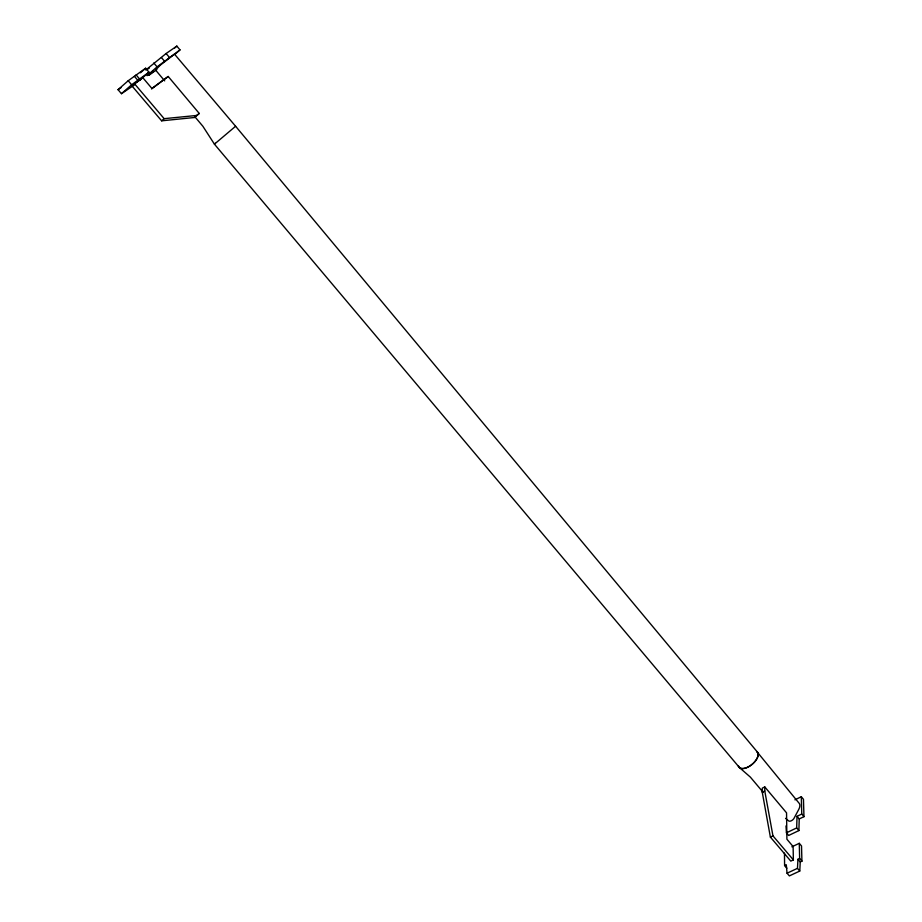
<?xml version="1.0" encoding="UTF-8"?>
<svg xmlns="http://www.w3.org/2000/svg" width="922" height="922" viewBox="0 0 922 922"><rect width="100%" height="100%" fill="white"/><g stroke="black" fill="none" stroke-linecap="round" stroke-linejoin="round"><path stroke-width="1.38" d="M793.369 859.903L772.947 835.851L764.764 790.961L764.776 786.915L762.287 788.149L762.252 792.194L770.377 837.084L790.788 861.113L793.369 859.903L793.116 846.569L786.904 839.216L786.547 812.835L764.776 786.915M785.982 825.928L786.443 832.831L788.667 835.459L798.901 830.572L799.224 818.955L797.023 816.327L801.76 814.034L801.299 796.712L794.914 799.835M798.901 830.572L796.677 827.921L797.023 816.327M786.881 868.224L784.599 865.551L786.282 864.755L787.054 873.203L789.359 875.9L799.777 871.048L800.238 861.966L797.956 859.281L799.639 858.486L799.282 843.307L791.86 846.834M799.777 871.048L797.472 868.34L797.956 859.281M164.681 80.871L155.588 70.06L160.29 65.162L174.535 54.179L235.606 126.256L756.927 751.511A11.917 6.12 -39.8 0 1 751.522 764.834A11.917 6.12 -39.8 0 1 738.418 765.802M235.606 126.256L214.434 144.166L739.525 767.646L750.358 777.108L763.301 792.482M215.275 143.302L214.434 144.166L202.886 126.279L194.703 116.552M134.474 84.893L121.462 93.687L118.039 89.676L128.204 80.733L145.653 68.228L148.984 72.181L139.66 80.352M140.467 72.78L145.653 68.228M145.791 70.026L166.11 53.511L176.84 46.1L179.997 49.903L174.731 54.502M121.462 93.687L131.627 84.766L148.984 72.181M131.811 85.746L142.749 77.621L151.876 88.42L168.207 76.48L199.256 113.452L194.427 117.509L161.627 120.828L131.811 85.746L140.259 79.799M174.731 47.944L176.84 46.1M179.997 49.903L157.074 66.88L147.059 75.65L153.628 71.121L149.041 75.131L156.694 69.726M168.207 76.48L151.565 88.985M161.627 120.828L164.151 118.673L196.882 115.434M194.427 117.509L199.256 113.452M147.094 69.542L149.306 68.044M118.039 89.676L121.036 87.671M155.588 70.06L156.567 69.553M762.252 792.194L764.764 790.961M799.224 818.955L803.961 816.673L803.465 799.328L801.299 796.712M770.377 837.084L772.947 835.851M786.443 832.831L796.677 827.921M800.238 861.966L801.921 861.183L801.529 845.981L799.282 843.307M787.054 873.203L797.472 868.34M785.59 818.333L788.552 820.845A3.769 2.098 -39.8 0 0 791.341 820.753A3.769 2.098 -39.8 0 0 794.096 818.171L798.809 809.297A10.303 5.705 -39.7 0 0 798.625 802.647L756.835 751.545A11.917 6.12 -39.8 0 1 751.43 764.88A11.917 6.12 -39.8 0 1 738.326 765.848M134.324 83.545L164.151 118.673M128.204 80.733L131.627 84.766M136.076 74.855L139.464 78.866M799.639 858.486L801.921 861.183M134.416 76.307L137.804 80.318M153.801 62.996L157.074 66.88M161.465 57.579L164.692 61.428M166.11 53.511L169.337 57.371M801.76 814.034L803.961 816.673M784.461 853.115L784.599 865.551"/></g></svg>
